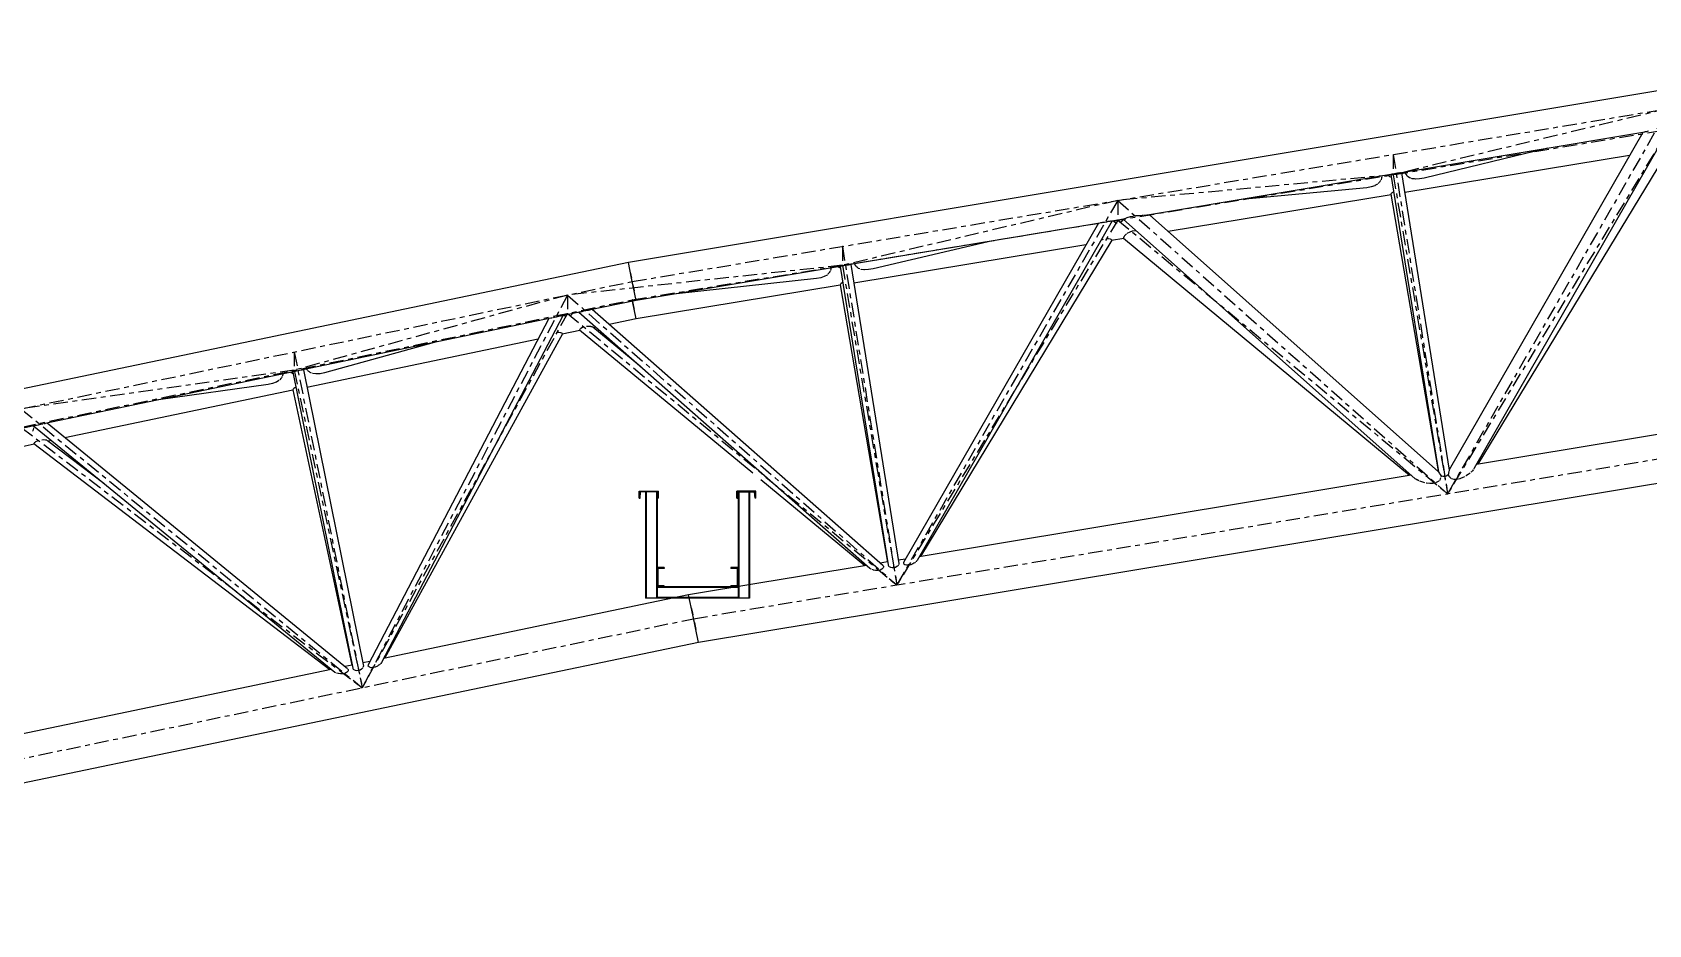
# Model space of a CAD drawing. Header units: millimetres. Extents: x 2368 to 8313, y 7493 to 11698.
# Drawn here: x 3365.4 to 3704.7, y 8944.1 to 9131.3 of the extents above; entities that cross this region are included whole.
import ezdxf

# ---------------------------------------------------------------- set-up
doc = ezdxf.new("R2010")
doc.units = ezdxf.units.MM
doc.linetypes.add('XKITLINE00', pattern=[0])
doc.linetypes.add('XKITLINE03', pattern=[6, 3, -1, 1, -1])

# ---------------------------------------------------------------- blocks, each defined once
blk = doc.blocks.new('KESIT2')
at = {"color": 7, "linetype": 'XKITLINE00'}
for p, q in [((-20.74, 20.07), (-16.72, 20.07)), ((-20.57, 18.57), (-20.46, 19.9)), ((-17, 19.9), (-20.46, 19.9)), ((-19.4, 19.9), (-19.4, -2.39)), ((-19.26, 19.9), (-19.26, -2.39)), ((-17.14, 19.9), (-17.14, -2.39)), ((-17, 19.9), (-17, 4.31)), ((-16.89, 18.57), (-17, 19.9)), ((-16.88, 18.57), (-16.89, 18.58)), ((-16.72, 18.57), (-16.72, 20.07)), ((-0.28, 18.57), (-0.28, 20.07)), ((3.74, 20.07), (-0.28, 20.07)), ((-0.12, 18.57), (-0.11, 18.58)), ((-0.11, 18.57), (0, 19.9)), ((0, 19.9), (0, -2.39)), ((0, 19.9), (3.46, 19.9)), ((0.14, 19.9), (0.14, -2.39)), ((2.26, 19.9), (2.26, -2.39)), ((2.4, 19.9), (2.4, -2.39)), ((3.57, 18.57), (3.46, 19.9)), ((-17, 4.31), (-17, 4.02)), ((-15.5, 4.02), (-17, 4.02)), ((-17, 4.02), (-17, -2.39)), ((-15.5, 3.85), (-16.83, 3.74)), ((-16.83, 3.74), (-16.83, 0.28)), ((-15.5, 3.86), (-15.51, 3.84)), ((0, 4.02), (-1.5, 4.02)), ((-1.5, 4.02), (-1.5, 3.85)), ((-0.17, 3.74), (-1.5, 3.85)), ((-0.17, 3.74), (-0.17, 0.28)), ((0, 4.13), (0, 4)), ((0, 4), (0, 3.88)), ((-15.5, 0.17), (-16.83, 0.28)), ((-0.17, 0.28), (-1.5, 0.17)), ((-1.5, 0), (-1.5, 0.17)), ((-19.4, -1.89), (-19.4, -2.06)), ((2.4, -2.39), (-19.4, -2.39)), ((0, -0.14), (-17, -0.14)), ((0, -2.25), (-17, -2.25)), ((-1.5, 0), (-15.5, 0)), ((0, 0), (-1.5, 0))]:
    blk.add_line(p, q, dxfattribs=at)
for p, q in [((-20.74, 18.57), (-20.74, 20.07)), ((-20.74, 18.57), (-20.57, 18.57)), ((-19.35, 19.9), (-19.4, 19.9)), ((-17.05, 19.9), (-17, 19.9)), ((-16.72, 18.57), (-16.88, 18.57)), ((-0.28, 18.57), (-0.12, 18.57)), ((0, 19.9), (0.05, 19.9)), ((0.05, 19.9), (0, 19.9)), ((2.4, 19.9), (2.35, 19.9)), ((2.35, 19.9), (2.4, 19.9)), ((3.74, 18.57), (3.57, 18.57)), ((3.74, 18.57), (3.74, 20.07)), ((-15.5, 4.02), (-15.5, 3.86)), ((0, 0), (0, 4.13)), ((-15.5, 0), (-15.5, 0.17)), ((-15.5, 0), (-17, 0))]:
    blk.add_line(p, q)
at = {"color": 1, "linetype": 'XKITLINE03'}
blk.add_line((0, 0), (0, 0.37), dxfattribs=at)
at = {"color": 1, "linetype": 'XKITLINE00'}
blk.add_circle((0, 0.18), 0.01, dxfattribs=at)

msp = doc.modelspace()

# ---------------------------------------------------------------- linework, layer by layer
at = {"color": 8, "linetype": 'XKITLINE00'}
for p, q in [((3779.9418, 9131.3426), (3490.4884, 9083.0478)), ((3709.0369, 9111.28), (3668.064, 9039.8783)), ((3703.9116, 9110.4248), (3652.3623, 9101.8239)), ((3703.4701, 9110.3512), (3662.8354, 9039.5389)), ((3703.7754, 9110.3972), (3703.7597, 9110.3995)), ((3703.8424, 9110.413), (3703.7754, 9110.3972)), ((3704.2269, 9110.4938), (3703.9595, 9110.4376)), ((3704.4051, 9110.5287), (3704.2269, 9110.4938)), ((3704.6451, 9110.6078), (3704.4051, 9110.5287)), ((3700.6903, 9105.5069), (3653.4821, 9097.7491)), ((3683.5489, 9107.0274), (3657.5293, 9100.7702)), ((3708.966, 9106.9113), (3668.8054, 9040.7375)), ((3651.0154, 9101.5992), (3599.456, 9092.9966)), ((3648.6455, 9101.0307), (3648.6254, 9100.8192)), ((3648.6623, 9101.2066), (3648.6558, 9101.1389)), ((3650.0399, 9101.4364), (3650.0741, 9101.3691)), ((3650.1203, 9101.2781), (3650.1252, 9101.2686)), ((3650.1252, 9101.2686), (3650.2942, 9101.0991)), ((3650.2942, 9101.0991), (3650.3774, 9101.0136)), ((3650.6751, 9100.8573), (3650.3774, 9101.0136)), ((3650.5679, 9101.5245), (3660.5922, 9039.1386)), ((3650.8253, 9101.5626), (3650.7926, 9101.562)), ((3650.9399, 9101.5866), (3650.8253, 9101.5626)), ((3650.9078, 9101.5799), (3650.8987, 9101.5797)), ((3651.3018, 9101.6561), (3651.1056, 9101.619)), ((3651.6464, 9101.7163), (3651.3018, 9101.6561)), ((3651.996, 9101.773), (3651.6464, 9101.7163)), ((3652.3163, 9101.8207), (3651.996, 9101.773)), ((3652.5759, 9101.8548), (3652.4414, 9101.8371)), ((3652.4971, 9101.8464), (3652.4854, 9101.8429)), ((3652.594, 9101.8626), (3652.5759, 9101.8548)), ((3652.8152, 9101.8995), (3662.8396, 9039.5129)), ((3653.4534, 9102.006), (3653.4539, 9102.0007)), ((3653.4539, 9102.0007), (3653.4973, 9101.9273)), ((3653.5452, 9101.8461), (3653.6511, 9101.6669)), ((3653.6511, 9101.6669), (3653.6802, 9101.555)), ((3653.6802, 9101.555), (3653.9075, 9101.2802)), ((3653.9717, 9101.2026), (3654.0065, 9101.1605)), ((3654.2036, 9101.046), (3654.0065, 9101.1605)), ((3654.4481, 9100.8447), (3654.2036, 9101.046)), ((3645.531, 9098.751), (3619.2759, 9096.3035)), ((3646.4354, 9098.9065), (3645.531, 9098.751)), ((3647.1749, 9099.1534), (3646.4354, 9098.9065)), ((3647.2303, 9099.1869), (3647.1749, 9099.1534)), ((3647.7857, 9099.4859), (3647.2303, 9099.1869)), ((3648.2104, 9099.8851), (3647.9155, 9099.608)), ((3648.2839, 9100.0416), (3648.2104, 9099.8851)), ((3648.4624, 9100.2873), (3648.2839, 9100.0416)), ((3648.6195, 9100.8077), (3648.5153, 9100.4014)), ((3648.6254, 9100.8192), (3648.6195, 9100.8077)), ((3650.7915, 9097.6428), (3650.6844, 9097.5548)), ((3651.0296, 9097.8032), (3650.7915, 9097.6428)), ((3651.1574, 9097.8557), (3651.0296, 9097.8032)), ((3654.7735, 9100.7279), (3654.4481, 9100.8447)), ((3655.0322, 9100.6351), (3654.9354, 9100.6699)), ((3655.5281, 9100.5803), (3655.0322, 9100.6351)), ((3655.7504, 9100.5474), (3655.5281, 9100.5803)), ((3656.5807, 9100.5893), (3655.7504, 9100.5474)), ((3657.5293, 9100.7702), (3656.5807, 9100.5893)), ((3650.6073, 9097.2767), (3603.8228, 9089.5885)), ((3650.6367, 9097.5156), (3650.5873, 9097.3936)), ((3650.5873, 9097.3936), (3660.505, 9039.3629)), ((3589.9243, 9091.4063), (3536.7254, 9082.5301)), ((3589.1609, 9091.2789), (3548.2687, 9020.1438)), ((3592.0633, 9091.7632), (3551.1183, 9020.5361)), ((3589.629, 9091.3522), (3589.5887, 9091.3503)), ((3589.791, 9091.384), (3589.629, 9091.3522)), ((3589.7344, 9091.3729), (3589.7203, 9091.3722)), ((3590.2609, 9091.4709), (3590.0456, 9091.4314)), ((3590.7161, 9091.55), (3590.2609, 9091.4709)), ((3591.1591, 9091.6228), (3590.7161, 9091.55)), ((3591.5466, 9091.6822), (3591.1591, 9091.6228)), ((3591.5598, 9091.684), (3591.5466, 9091.6822)), ((3594.4725, 9092.1651), (3591.6243, 9091.6899)), ((3591.8407, 9091.7224), (3591.7212, 9091.7061)), ((3591.7646, 9091.7133), (3591.7591, 9091.7113)), ((3591.8583, 9091.7242), (3591.8407, 9091.7224)), ((3591.8814, 9091.7328), (3591.8583, 9091.7242)), ((3592.2969, 9091.7709), (3592.307, 9091.751)), ((3592.307, 9091.751), (3592.476, 9091.5816)), ((3592.476, 9091.5816), (3592.5592, 9091.4961)), ((3592.877, 9091.3294), (3592.5592, 9091.4961)), ((3593.0929, 9091.2937), (3592.877, 9091.3294)), ((3593.8994, 9091.4922), (3593.7133, 9091.3957)), ((3594.1516, 9091.7498), (3593.8994, 9091.4922)), ((3594.2097, 9091.8665), (3594.1516, 9091.7498)), ((3594.3135, 9092.0709), (3594.2097, 9091.8665)), ((3594.3186, 9092.1031), (3594.3135, 9092.0709)), ((3655.6824, 9037.6584), (3594.3562, 9092.1457)), ((3594.4237, 9092.1521), (3594.4119, 9092.155)), ((3594.4449, 9092.1605), (3594.4237, 9092.1521)), ((3594.6651, 9092.215), (3594.4958, 9092.1738)), ((3594.7578, 9092.2343), (3594.6651, 9092.215)), ((3594.8834, 9092.2943), (3594.7578, 9092.2343)), ((3594.956, 9092.3289), (3594.9356, 9092.3192)), ((3595.352, 9092.4602), (3594.956, 9092.3289)), ((3595.636, 9092.5317), (3595.352, 9092.4602)), ((3595.8345, 9092.6012), (3595.636, 9092.5317)), ((3596.3963, 9092.7299), (3595.8345, 9092.6012)), ((3597.0318, 9092.8197), (3596.3963, 9092.7299)), ((3597.5937, 9092.8583), (3597.0318, 9092.8197)), ((3597.7036, 9092.871), (3597.5937, 9092.8583)), ((3598.3353, 9092.9192), (3597.7036, 9092.871)), ((3598.5819, 9092.9276), (3598.3353, 9092.9192)), ((3598.9209, 9092.939), (3598.7037, 9092.9317)), ((3598.9753, 9092.938), (3598.9209, 9092.939)), ((3599.3642, 9092.9889), (3598.9753, 9092.938)), ((3599.4165, 9092.9948), (3599.3642, 9092.9889)), ((3599.5952, 9093.015), (3599.5051, 9093.0048)), ((3599.6142, 9093.023), (3599.5952, 9093.015)), ((3660.5901, 9039.1517), (3599.903, 9093.0712)), ((3566.0161, 9087.4172), (3541.8687, 9081.7318)), ((3591.9929, 9087.7207), (3551.7963, 9021.3592)), ((3589.9468, 9087.8032), (3589.736, 9087.7146)), ((3590.1778, 9087.8682), (3589.9468, 9087.8032)), ((3591.2726, 9088.0132), (3591.0219, 9088.0069)), ((3591.6089, 9087.9609), (3591.2726, 9088.0132)), ((3591.6754, 9087.9281), (3591.6089, 9087.9609)), ((3591.8561, 9087.8913), (3591.6754, 9087.9281)), ((3591.8612, 9087.8877), (3591.8561, 9087.8913)), ((3591.9842, 9087.8016), (3591.9012, 9087.8597)), ((3594.5139, 9088.0588), (3591.9416, 9087.6361)), ((3591.9842, 9087.8016), (3591.9779, 9087.7481)), ((3591.9779, 9087.7481), (3591.9929, 9087.7207)), ((3594.44, 9088.2768), (3594.4237, 9088.2481)), ((3594.4237, 9088.2481), (3594.4515, 9088.1551)), ((3594.4515, 9088.1551), (3594.436, 9088.1234)), ((3654.455, 9038.3609), (3594.436, 9088.1234)), ((3594.5068, 9088.3942), (3594.462, 9088.3154)), ((3594.5086, 9088.4289), (3594.5068, 9088.3942)), ((3594.6161, 9088.5975), (3594.5086, 9088.4289)), ((3594.6651, 9088.6742), (3594.6535, 9088.656)), ((3594.8061, 9088.7882), (3594.6651, 9088.6742)), ((3594.9199, 9088.9431), (3594.8061, 9088.7882)), ((3595.1014, 9089.0781), (3594.9199, 9088.9431)), ((3595.2769, 9089.2086), (3595.2192, 9089.1657)), ((3595.6361, 9089.3737), (3595.2769, 9089.2086)), ((3595.742, 9089.4372), (3595.6361, 9089.3737)), ((3596.2918, 9089.6178), (3595.742, 9089.4372)), ((3596.9342, 9089.7118), (3596.2918, 9089.6178)), ((3597.0948, 9089.7125), (3596.9342, 9089.7118)), ((3586.5582, 9086.7514), (3537.8027, 9078.7394)), ((3490.489, 9083.0446), (3203.6924, 9023.3017)), ((3491.1731, 9079.7607), (3490.4884, 9083.0478)), ((3490.903, 9081.0573), (3491.0336, 9080.4305)), ((3535.3832, 9082.3062), (3492.1456, 9075.0921)), ((3532.6046, 9080.8285), (3532.3934, 9080.6205)), ((3532.6555, 9080.9474), (3532.6046, 9080.8285)), ((3532.8769, 9081.2696), (3532.6555, 9080.9474)), ((3532.9794, 9081.7089), (3532.9118, 9081.4004)), ((3533.0062, 9081.7655), (3532.9794, 9081.7089)), ((3533.0149, 9081.911), (3533.0062, 9081.7655)), ((3534.5544, 9082.1679), (3534.6579, 9082.064)), ((3534.6579, 9082.064), (3534.7411, 9081.9787)), ((3534.9949, 9081.8457), (3534.7411, 9081.9787)), ((3534.9329, 9082.2311), (3545.019, 9019.5861)), ((3535.1902, 9082.2692), (3535.1582, 9082.2687)), ((3535.304, 9082.293), (3535.1902, 9082.2692)), ((3535.273, 9082.2865), (3535.2643, 9082.2864)), ((3535.6667, 9082.3625), (3535.4747, 9082.3263)), ((3536.0114, 9082.4227), (3535.6667, 9082.3625)), ((3536.361, 9082.4795), (3536.0114, 9082.4227)), ((3536.6813, 9082.5272), (3536.361, 9082.4795)), ((3536.9409, 9082.5614), (3536.8075, 9082.5438)), ((3536.8612, 9082.5528), (3536.85, 9082.5495)), ((3536.9585, 9082.569), (3536.9409, 9082.5614)), ((3537.1801, 9082.606), (3547.2733, 9019.9177)), ((3537.9591, 9082.736), (3538.0186, 9082.6325)), ((3538.0186, 9082.6325), (3538.0429, 9082.5341)), ((3538.0429, 9082.5341), (3538.2473, 9082.2809)), ((3538.3225, 9082.1879), (3538.3632, 9082.1375)), ((3538.5736, 9082.0128), (3538.3632, 9082.1375)), ((3538.8026, 9081.8201), (3538.5736, 9082.0128)), ((3539.0712, 9081.7215), (3538.8026, 9081.8201)), ((3539.3813, 9081.6076), (3539.2613, 9081.6517)), ((3539.8942, 9081.5483), (3539.3813, 9081.6076)), ((3540.0968, 9081.517), (3539.8942, 9081.5483)), ((3540.9229, 9081.5551), (3540.0968, 9081.517)), ((3541.8687, 9081.7318), (3540.9229, 9081.5551)), ((3491.0338, 9080.4294), (3491.1731, 9079.7607)), ((3492.1456, 9075.0921), (3491.1731, 9079.7607)), ((3491.4609, 9078.3792), (3491.1732, 9079.7602)), ((3491.4609, 9078.3792), (3491.6004, 9077.7095)), ((3491.6004, 9077.7095), (3491.7313, 9077.081)), ((3534.9695, 9078.2738), (3492.1454, 9071.2365)), ((3529.9762, 9079.6723), (3500.5909, 9076.5012)), ((3530.8698, 9079.8363), (3529.9762, 9079.6723)), ((3531.5948, 9080.0892), (3530.8698, 9079.8363)), ((3531.6117, 9080.0999), (3531.5948, 9080.0892)), ((3532.1968, 9080.427), (3531.6117, 9080.0999)), ((3532.2477, 9080.4771), (3532.1968, 9080.427)), ((3534.9991, 9078.5121), (3534.9497, 9078.3903)), ((3534.9497, 9078.3903), (3544.8705, 9020.2122)), ((3535.154, 9078.6391), (3535.0475, 9078.5518)), ((3535.3921, 9078.7995), (3535.154, 9078.6391)), ((3535.4796, 9078.8354), (3535.3921, 9078.7995)), ((3492.145, 9075.0953), (3482.206, 9073.0249)), ((3491.3756, 9074.935), (3491.4612, 9074.524)), ((3492.1454, 9071.2365), (3491.3756, 9074.935)), ((3491.4612, 9074.524), (3491.6006, 9073.8542)), ((3491.6006, 9073.8542), (3491.731, 9073.2274)), ((3474.5802, 9071.4364), (3421.8044, 9060.4426)), ((3473.821, 9071.2782), (3435.8384, 8998.6424)), ((3476.7017, 9071.8783), (3438.6727, 8999.1539)), ((3474.2857, 9071.3702), (3474.2459, 9071.3667)), ((3474.4463, 9071.4085), (3474.2857, 9071.3702)), ((3474.3905, 9071.3952), (3474.3767, 9071.394)), ((3474.9151, 9071.5146), (3474.7017, 9071.4666)), ((3475.3668, 9071.6119), (3474.9151, 9071.5146)), ((3475.8064, 9071.7023), (3475.3668, 9071.6119)), ((3476.1908, 9071.7771), (3475.8064, 9071.7023)), ((3476.2011, 9071.7789), (3476.1908, 9071.7771)), ((3480.5211, 9072.6739), (3476.2654, 9071.7874)), ((3476.4824, 9071.829), (3476.3628, 9071.8077)), ((3476.4056, 9071.8166), (3476.4003, 9071.8143)), ((3476.499, 9071.8313), (3476.4824, 9071.829)), ((3476.5215, 9071.8407), (3476.499, 9071.8313)), ((3476.9763, 9071.9355), (3477.025, 9071.8856)), ((3477.3428, 9071.7188), (3477.025, 9071.8856)), ((3477.5077, 9071.6915), (3477.3428, 9071.7188)), ((3478.3652, 9071.8808), (3478.3301, 9071.8627)), ((3478.6174, 9072.1379), (3478.3652, 9071.8808)), ((3478.695, 9072.2935), (3478.6174, 9072.1379)), ((3541.2185, 9018.826), (3480.1115, 9072.5886)), ((3480.3327, 9072.6288), (3480.296, 9072.627)), ((3480.4029, 9072.6479), (3480.3327, 9072.6288)), ((3480.4494, 9072.659), (3480.4029, 9072.6479)), ((3480.4203, 9072.652), (3480.4149, 9072.6518)), ((3480.7121, 9072.7215), (3480.5809, 9072.6902)), ((3481.1023, 9072.8075), (3480.7121, 9072.7215)), ((3481.5353, 9072.8977), (3481.1023, 9072.8075)), ((3481.9689, 9072.9831), (3481.5353, 9072.8977)), ((3482.1267, 9073.0123), (3481.9689, 9072.9831)), ((3482.3605, 9073.0554), (3482.2916, 9073.0427)), ((3482.4643, 9073.0728), (3482.3605, 9073.0554)), ((3482.3853, 9073.0622), (3482.3714, 9073.0573)), ((3482.5035, 9073.0869), (3482.4643, 9073.0728)), ((3543.9326, 9019.4736), (3482.9012, 9073.1697)), ((3492.1447, 9071.24), (3486.4432, 9070.0534)), ((3476.6423, 9068.0905), (3439.2893, 8999.9989)), ((3474.8278, 9068.162), (3474.7439, 9068.1345)), ((3475.9075, 9068.3516), (3475.6557, 9068.3343)), ((3476.2463, 9068.3141), (3475.9075, 9068.3516)), ((3476.3159, 9068.2835), (3476.2463, 9068.3141)), ((3476.4967, 9068.255), (3476.3159, 9068.2835)), ((3476.5026, 9068.2512), (3476.4967, 9068.255)), ((3476.6295, 9068.1711), (3476.544, 9068.2251)), ((3480.2837, 9068.7714), (3476.5946, 9068.0036)), ((3476.6295, 9068.1711), (3476.6258, 9068.1167)), ((3476.6258, 9068.1167), (3476.6423, 9068.0905)), ((3480.2128, 9068.8577), (3480.2004, 9068.8401)), ((3516.6173, 9038.8289), (3480.2004, 9068.8401)), ((3480.2585, 9068.9993), (3480.2009, 9068.9369)), ((3480.2009, 9068.9369), (3480.2128, 9068.8577)), ((3480.3226, 9069.0687), (3480.2933, 9069.037)), ((3480.4329, 9069.1308), (3480.3226, 9069.0687)), ((3480.5444, 9069.2302), (3480.4329, 9069.1308)), ((3480.8619, 9069.3913), (3480.5444, 9069.2302)), ((3481.1242, 9069.4743), (3480.8619, 9069.3913)), ((3482.1662, 9069.6277), (3481.7145, 9069.6003)), ((3482.576, 9069.5984), (3482.1662, 9069.6277)), ((3482.6225, 9069.5865), (3482.576, 9069.5984)), ((3482.8059, 9069.56), (3482.6225, 9069.5865)), ((3483.012, 9069.473), (3482.8749, 9069.5439)), ((3493.13, 9061.1348), (3483.012, 9069.473)), ((3483.6531, 9069.4727), (3483.1416, 9069.3662)), ((3471.5608, 9066.9559), (3423.004, 9056.8497)), ((3449.6946, 9066.2524), (3426.7128, 9059.9256)), ((3421.0942, 9060.3064), (3420.7523, 9060.2324)), ((3421.4413, 9060.3771), (3421.0942, 9060.3064)), ((3421.7597, 9060.4378), (3421.4413, 9060.3771)), ((3422.0183, 9060.482), (3421.8808, 9060.4585)), ((3421.9405, 9060.4709), (3421.9278, 9060.4665)), ((3422.0372, 9060.4911), (3422.0183, 9060.482)), ((3422.257, 9060.5369), (3434.8503, 8998.3749)), ((3422.943, 9060.6797), (3422.9489, 9060.6537)), ((3422.9489, 9060.6537), (3423.1643, 9060.381)), ((3423.244, 9060.2803), (3423.2604, 9060.2594)), ((3423.532, 9060.0996), (3423.2604, 9060.2594)), ((3420.4757, 9060.1658), (3367.6912, 9049.1702)), ((3414.8844, 9057.4593), (3391.8693, 9054.2068)), ((3415.7907, 9057.6466), (3414.8844, 9057.4593)), ((3416.5317, 9057.9184), (3415.7907, 9057.6466)), ((3416.6179, 9057.9734), (3416.5317, 9057.9184)), ((3417.1359, 9058.2705), (3416.6179, 9057.9734)), ((3417.1911, 9058.3245), (3417.1359, 9058.2705)), ((3417.5576, 9058.683), (3417.3377, 9058.4679)), ((3417.6438, 9058.8719), (3417.5576, 9058.683)), ((3417.8331, 9059.1433), (3417.6438, 9058.8719)), ((3417.8357, 9059.154), (3417.8331, 9059.1433)), ((3417.9508, 9059.6286), (3417.8658, 9059.2782)), ((3417.9487, 9059.6394), (3417.9508, 9059.6286)), ((3419.6245, 9059.9885), (3419.6657, 9059.9462)), ((3419.9835, 9059.7795), (3419.6657, 9059.9462)), ((3420.0896, 9059.7619), (3419.9835, 9059.7795)), ((3420.0267, 9060.0723), (3432.6114, 8997.9533)), ((3420.2824, 9060.1207), (3420.251, 9060.119)), ((3420.3943, 9060.1488), (3420.2824, 9060.1207)), ((3420.3644, 9060.1413), (3420.356, 9060.1409)), ((3420.6744, 9056.8754), (3420.4731, 9056.783)), ((3420.7523, 9060.2324), (3420.5665, 9060.1896)), ((3423.7044, 9059.9512), (3423.532, 9060.0996)), ((3423.9827, 9059.851), (3423.7044, 9059.9512)), ((3424.2698, 9059.7475), (3424.1803, 9059.7797)), ((3424.8555, 9059.69), (3424.2698, 9059.7475)), ((3424.9788, 9059.6724), (3424.8555, 9059.69)), ((3425.7858, 9059.7269), (3424.9788, 9059.6724)), ((3426.7128, 9059.9256), (3425.7858, 9059.7269)), ((3770.4715, 9057.5749), (3668.5309, 9040.6921)), ((3420.0713, 9056.2394), (3372.1978, 9046.2754)), ((3420.0914, 9056.4793), (3420.0464, 9056.3554)), ((3420.0464, 9056.3554), (3432.4283, 8998.57)), ((3420.2415, 9056.6125), (3420.1374, 9056.52)), ((3420.4731, 9056.783), (3420.2415, 9056.6125)), ((3790.7453, 9050.6341), (3505.2141, 9003.3461)), ((3366.0312, 9048.8244), (3363.1866, 9048.2318)), ((3365.4361, 9047.7221), (3365.397, 9047.6575)), ((3365.5387, 9048.0272), (3365.4361, 9047.7221)), ((3365.6281, 9048.288), (3365.5387, 9048.0272)), ((3428.8732, 8997.0471), (3365.5871, 9048.7319)), ((3365.6758, 9048.6595), (3365.6483, 9048.4102)), ((3365.8075, 9048.773), (3365.7773, 9048.7715)), ((3365.8871, 9048.7938), (3365.8075, 9048.773)), ((3366.2065, 9048.8682), (3366.1104, 9048.8458)), ((3366.6088, 9048.956), (3366.2065, 9048.8682)), ((3367.0546, 9049.0487), (3366.6088, 9048.956)), ((3367.5003, 9049.1372), (3367.0546, 9049.0487)), ((3367.5891, 9049.1539), (3367.5003, 9049.1372)), ((3367.9023, 9049.2127), (3367.8321, 9049.1995)), ((3367.909, 9049.2155), (3367.902, 9049.213)), ((3367.9984, 9049.2294), (3367.9023, 9049.2127)), ((3368.0295, 9049.2407), (3367.9984, 9049.2294)), ((3431.5503, 8997.8032), (3368.4578, 9049.3299)), ((3365.7717, 9044.938), (3363.2272, 9044.4084)), ((3365.7283, 9045.161), (3365.6773, 9045.104)), ((3365.6773, 9045.104), (3365.693, 9045.0282)), ((3365.693, 9045.0282), (3365.68, 9045.0079)), ((3427.7923, 8997.6045), (3365.68, 9045.0079)), ((3365.7969, 9045.2377), (3365.7665, 9045.2037)), ((3365.9174, 9045.3062), (3365.7969, 9045.2377)), ((3366.0211, 9045.4005), (3365.9174, 9045.3062)), ((3366.3428, 9045.5652), (3366.0211, 9045.4005)), ((3366.5014, 9045.616), (3366.3428, 9045.5652)), ((3367.684, 9045.8148), (3367.3465, 9045.7919)), ((3368.1101, 9045.7893), (3367.684, 9045.8148)), ((3368.1704, 9045.7752), (3368.1101, 9045.7893)), ((3368.3793, 9045.7475), (3368.1704, 9045.7752)), ((3368.5718, 9045.6649), (3368.4443, 9045.7263)), ((3380.3383, 9036.6848), (3368.5718, 9045.6649)), ((3369.3267, 9045.6779), (3368.7202, 9045.5516)), ((3540.1553, 9019.4313), (3518.3105, 9037.4336)), ((3654.8231, 9038.4219), (3551.5699, 9021.3217)), ((3655.7275, 9037.6304), (3655.6824, 9037.6584)), ((3656.0451, 9037.4329), (3655.832, 9037.5654)), ((3656.0648, 9037.4197), (3656.0451, 9037.4329)), ((3656.4613, 9037.2374), (3656.0648, 9037.4197)), ((3656.6309, 9037.1594), (3656.6202, 9037.1643)), ((3657.0476, 9037.0324), (3656.6309, 9037.1594)), ((3657.297, 9036.9399), (3657.0476, 9037.0324)), ((3657.7194, 9036.8403), (3657.297, 9036.9399)), ((3658.0373, 9036.7653), (3658.0033, 9036.7733)), ((3658.7614, 9036.6917), (3658.0373, 9036.7653)), ((3658.9745, 9036.7016), (3658.7614, 9036.6917)), ((3659.4482, 9036.7093), (3658.9745, 9036.7016)), ((3660.0233, 9036.8528), (3659.4482, 9036.7093)), ((3660.0718, 9036.8833), (3660.0233, 9036.8528)), ((3660.4883, 9037.0878), (3660.0718, 9036.8833)), ((3660.5549, 9039.3711), (3660.3764, 9039.3416)), ((3660.6114, 9037.2052), (3660.4883, 9037.0878)), ((3660.5922, 9039.1386), (3660.5989, 9039.1309)), ((3660.5989, 9039.1309), (3660.6619, 9038.9709)), ((3660.6619, 9038.9709), (3660.7719, 9038.8124)), ((3660.8191, 9037.4034), (3660.756, 9037.3432)), ((3660.7719, 9038.8124), (3660.8675, 9038.6342)), ((3660.944, 9037.6777), (3660.8191, 9037.4034)), ((3660.8675, 9038.6342), (3661.1158, 9038.2805)), ((3661.0157, 9037.7688), (3660.944, 9037.6777)), ((3661.0532, 9037.8985), (3661.0157, 9037.7688)), ((3661.1177, 9038.1219), (3661.0833, 9038.0028)), ((3661.1009, 9038.3017), (3661.0973, 9038.2696)), ((3661.0973, 9038.2696), (3661.1177, 9038.1219)), ((3661.1271, 9038.2752), (3661.1158, 9038.2805)), ((3661.1755, 9038.2446), (3661.1271, 9038.2752)), ((3661.5054, 9038.1543), (3661.1755, 9038.2446)), ((3661.8596, 9038.155), (3661.5054, 9038.1543)), ((3662.2036, 9038.2467), (3661.8596, 9038.155)), ((3662.5036, 9038.4205), (3662.2036, 9038.2467)), ((3662.5967, 9038.5186), (3662.5036, 9038.4205)), ((3662.7021, 9038.8351), (3662.5967, 9038.5186)), ((3662.5995, 9038.527), (3662.6048, 9038.5207)), ((3662.6048, 9038.5207), (3662.7137, 9038.273)), ((3662.7713, 9039.1682), (3662.7021, 9038.8351)), ((3662.9528, 9038.0121), (3662.7669, 9038.1827)), ((3662.8071, 9039.2784), (3662.7713, 9039.1682)), ((3662.9685, 9039.7709), (3662.8026, 9039.7434)), ((3662.8103, 9039.3015), (3662.8071, 9039.2784)), ((3662.8396, 9039.5129), (3662.8125, 9039.3172)), ((3662.9528, 9038.0121), (3663.0117, 9037.9197)), ((3663.2503, 9037.7564), (3663.0117, 9037.9197)), ((3663.8469, 9037.5487), (3663.3962, 9037.6669)), ((3664.0865, 9037.55), (3663.8469, 9037.5487)), ((3664.4042, 9037.535), (3664.0865, 9037.55)), ((3665.0393, 9037.6745), (3664.4042, 9037.535)), ((3665.1637, 9037.7284), (3665.0393, 9037.6745)), ((3665.7058, 9037.935), (3665.1637, 9037.7284)), ((3666.0063, 9038.0992), (3665.7058, 9037.935)), ((3666.3659, 9038.2956), (3666.3049, 9038.2623)), ((3666.8729, 9038.6613), (3666.3659, 9038.2956)), ((3666.982, 9038.7305), (3666.8729, 9038.6613)), ((3667.2085, 9038.9183), (3666.982, 9038.7305)), ((3667.4811, 9039.1444), (3667.3578, 9039.0421)), ((3667.6753, 9039.3604), (3667.4811, 9039.1444)), ((3667.8493, 9039.5359), (3667.6753, 9039.3604)), ((3667.8633, 9039.5583), (3667.8493, 9039.5359)), ((3668.064, 9039.8783), (3667.9207, 9039.6498)), ((3544.917, 9020.2199), (3543.3747, 9019.9644)), ((3545.019, 9019.5861), (3545.0486, 9019.5188)), ((3547.1524, 9019.5664), (3547.0973, 9019.4797)), ((3548.6697, 9020.8414), (3547.1647, 9020.5921)), ((3547.238, 9019.7008), (3547.211, 9019.6585)), ((3547.2652, 9019.8859), (3547.238, 9019.7008)), ((3547.2733, 9019.9177), (3547.2652, 9019.8859)), ((3548.2666, 9020.0523), (3548.2475, 9019.9482)), ((3548.2475, 9019.9482), (3548.3039, 9019.8395)), ((3548.2687, 9020.1438), (3548.2666, 9020.0523)), ((3548.3432, 9019.7637), (3548.3474, 9019.7556)), ((3548.5628, 9019.6323), (3548.3474, 9019.7556)), ((3548.5778, 9019.6178), (3548.5628, 9019.6323)), ((3548.8978, 9019.5165), (3548.5778, 9019.6178)), ((3549.7659, 9019.6161), (3549.3072, 9019.516)), ((3550.2291, 9019.8072), (3549.7659, 9019.6161)), ((3550.4498, 9019.9448), (3550.2291, 9019.8072)), ((3550.6376, 9020.0465), (3550.4498, 9019.9448)), ((3550.7893, 9020.1689), (3550.6376, 9020.0465)), ((3550.9397, 9020.2902), (3550.9176, 9020.2724)), ((3551.108, 9020.5229), (3550.9397, 9020.2902)), ((3551.1183, 9020.5361), (3551.108, 9020.5229)), ((3540.4711, 9019.4836), (3517.9111, 9015.7473)), ((3541.4346, 9018.7013), (3541.2185, 9018.826)), ((3541.9004, 9018.5418), (3541.5703, 9018.6403)), ((3541.9698, 9018.5334), (3541.9004, 9018.5418)), ((3542.3887, 9018.4577), (3541.9698, 9018.5334)), ((3542.8832, 9018.452), (3542.3887, 9018.4577)), ((3543.3296, 9018.5304), (3542.8832, 9018.452)), ((3543.6843, 9018.6852), (3543.3296, 9018.5304)), ((3543.8532, 9018.8453), (3543.6843, 9018.6852)), ((3543.9228, 9018.8922), (3543.8532, 9018.8453)), ((3544.0221, 9019.0464), (3543.9228, 9018.8922)), ((3543.9404, 9019.4632), (3544.0212, 9019.3435)), ((3544.0212, 9019.3435), (3544.0435, 9019.3154)), ((3544.0435, 9019.3154), (3544.0547, 9019.1353)), ((3545.0486, 9019.5188), (3545.0917, 9019.3998)), ((3545.1724, 9019.3208), (3545.0917, 9019.3998)), ((3545.2716, 9019.2236), (3545.2443, 9019.2503)), ((3545.4899, 9019.1227), (3545.2716, 9019.2236)), ((3545.5382, 9019.0921), (3545.4899, 9019.1227)), ((3545.8681, 9019.0017), (3545.5382, 9019.0921)), ((3546.2224, 9019.0024), (3545.8681, 9019.0017)), ((3546.5663, 9019.0942), (3546.2224, 9019.0024)), ((3546.8663, 9019.2681), (3546.5663, 9019.0942)), ((3546.9592, 9019.366), (3546.8663, 9019.2681)), ((3547.0973, 9019.4797), (3546.9592, 9019.366)), ((3549.3072, 9019.516), (3548.8978, 9019.5165)), ((3503.1417, 9013.2969), (3439.0932, 8999.958)), ((3517.9111, 9015.7473), (3503.1409, 9013.3011)), ((3504.0153, 9009.1023), (3503.1409, 9013.3011)), ((3503.7072, 9010.5815), (3503.8571, 9009.8618)), ((3503.8574, 9009.8605), (3504.0153, 9009.1023)), ((3505.2141, 9003.3461), (3504.0153, 9009.1023)), ((3504.3396, 9007.545), (3504.0154, 9009.1016)), ((3504.3396, 9007.545), (3504.4978, 9006.7855)), ((3504.4978, 9006.7855), (3504.6477, 9006.0658)), ((3505.2132, 9003.3503), (3220.8324, 8944.1246)), ((3436.2126, 8999.3581), (3434.7143, 8999.0461)), ((3428.1098, 8997.6706), (3325.6987, 8976.3423)), ((3429.0995, 8996.9281), (3428.8732, 8997.0471)), ((3429.5623, 8996.7912), (3429.2389, 8996.8739)), ((3429.632, 8996.7856), (3429.5623, 8996.7912)), ((3430.0515, 8996.7269), (3429.632, 8996.7856)), ((3430.544, 8996.7411), (3430.0515, 8996.7269)), ((3430.9856, 8996.8373), (3430.544, 8996.7411)), ((3432.4841, 8998.5816), (3430.9806, 8998.2685)), ((3431.3329, 8997.0061), (3430.9856, 8996.8373)), ((3431.4965, 8997.1739), (3431.3329, 8997.0061)), ((3431.5626, 8997.2224), (3431.4965, 8997.1739)), ((3431.5603, 8997.7908), (3431.6432, 8997.6774)), ((3431.6537, 8997.3769), (3431.5626, 8997.2224)), ((3431.6432, 8997.6774), (3431.6672, 8997.6494)), ((3431.6672, 8997.6494), (3431.6852, 8997.4666)), ((3432.6114, 8997.9533), (3432.6439, 8997.8858)), ((3432.6439, 8997.8858), (3432.6907, 8997.7702)), ((3432.7751, 8997.6936), (3432.6907, 8997.7702)), ((3432.8768, 8997.6011), (3432.8495, 8997.6259)), ((3433.1005, 8997.508), (3432.8768, 8997.6011)), ((3433.1479, 8997.4805), (3433.1005, 8997.508)), ((3433.4808, 8997.403), (3433.1479, 8997.4805)), ((3433.8347, 8997.4176), (3433.4808, 8997.403)), ((3434.1749, 8997.5228), (3433.8347, 8997.4176)), ((3434.468, 8997.7083), (3434.1749, 8997.5228)), ((3434.5587, 8997.8117), (3434.468, 8997.7083)), ((3434.6908, 8997.9294), (3434.5587, 8997.8117)), ((3434.744, 8998.0204), (3434.6908, 8997.9294)), ((3434.8231, 8998.1561), (3434.7992, 8998.1151)), ((3434.8437, 8998.344), (3434.8231, 8998.1561)), ((3434.8503, 8998.3749), (3434.8437, 8998.344)), ((3435.8403, 8998.5515), (3435.8255, 8998.4458)), ((3435.8255, 8998.4458), (3435.8856, 8998.3414)), ((3435.8384, 8998.6424), (3435.8403, 8998.5515)), ((3435.9284, 8998.2671), (3435.9339, 8998.2575)), ((3436.1539, 8998.1439), (3435.9339, 8998.2575)), ((3436.1703, 8998.1294), (3436.1539, 8998.1439)), ((3436.4948, 8998.0419), (3436.1703, 8998.1294)), ((3436.9045, 8998.0587), (3436.4948, 8998.0419)), ((3437.3593, 8998.1782), (3436.9045, 8998.0587)), ((3437.8147, 8998.3888), (3437.3593, 8998.1782)), ((3438.0275, 8998.5341), (3437.8147, 8998.3888)), ((3438.2131, 8998.6448), (3438.0275, 8998.5341)), ((3438.3595, 8998.7734), (3438.2131, 8998.6448)), ((3438.5048, 8998.901), (3438.4837, 8998.8825)), ((3438.6623, 8999.1393), (3438.5048, 8998.901)), ((3438.6727, 8999.1539), (3438.6623, 8999.1393))]:
    msp.add_line(p, q, dxfattribs=at)
at = {"color": 8, "linetype": 'XKITLINE03'}
for p, q in [((3491.317, 9079.07), (3780.4094, 9127.3044)), ((3491.318, 9075.215), (3780.4095, 9122.7217)), ((3708.8656, 9115.3675), (3651.0475, 9101.4635)), ((3708.8656, 9115.3675), (3662.4847, 9034.5416)), ((3708.8656, 9110.9648), (3662.4847, 9034.5416)), ((3651.0474, 9105.7207), (3651.0475, 9101.4635)), ((3651.0474, 9105.7207), (3662.4846, 9034.5416)), ((3651.0475, 9101.4635), (3593.2293, 9096.0738)), ((3651.0475, 9101.4635), (3662.4846, 9034.5416)), ((3593.2293, 9096.0738), (3535.4112, 9082.4608)), ((3593.2293, 9096.0738), (3546.8483, 9015.3906)), ((3593.2293, 9096.0738), (3593.2293, 9091.9621)), ((3593.2293, 9096.0738), (3662.4846, 9034.5416)), ((3593.2293, 9091.9621), (3546.8483, 9015.3906)), ((3593.2293, 9091.9621), (3662.4847, 9034.5416)), ((3535.4111, 9086.427), (3546.8483, 9015.3906)), ((3535.4111, 9086.427), (3535.4112, 9082.4608)), ((3535.4112, 9082.4608), (3477.6951, 9076.2324)), ((3535.4112, 9082.4608), (3546.8483, 9015.3906)), ((3204.5204, 9019.327), (3491.317, 9079.07)), ((3204.5207, 9015.5237), (3491.3174, 9075.2148)), ((3477.6951, 9076.2324), (3420.3358, 9060.4414)), ((3477.6951, 9076.2324), (3434.6079, 8993.8349)), ((3477.6951, 9076.2324), (3477.6951, 9072.3797)), ((3477.6951, 9076.2324), (3546.8483, 9015.3906)), ((3477.6951, 9072.3797), (3434.6079, 8993.8349)), ((3477.6951, 9072.3797), (3546.8483, 9015.3906)), ((3420.3357, 9064.2838), (3434.6079, 8993.8349)), ((3420.3357, 9064.2838), (3420.3358, 9060.4414)), ((3420.3358, 9060.4414), (3362.9764, 9052.3352)), ((3420.3358, 9060.4414), (3434.6079, 8993.8349)), ((3504.1779, 9008.3237), (3790.1595, 9055.6863)), ((3362.9764, 9052.3352), (3434.6079, 8993.8349)), ((3362.9765, 9048.5032), (3434.6079, 8993.8349)), ((3219.7967, 8949.0979), (3504.1775, 9008.3236))]:
    msp.add_line(p, q, dxfattribs=at)
at = {"color": 8, "linetype": 'XKITLINE00'}
for centre in [(3651.0474, 9105.7207), (3651.0474, 9105.7207), (3651.0475, 9101.4635), (3651.0475, 9101.4635), (3651.0475, 9101.4635), (3651.0475, 9101.4635), (3593.2293, 9096.0738), (3593.2293, 9096.0738), (3593.2293, 9096.0738), (3593.2293, 9096.0738), (3593.2293, 9096.0738), (3593.2293, 9091.9621), (3593.2293, 9091.9621), (3593.2293, 9091.9621), (3535.4111, 9086.427), (3535.4111, 9086.427), (3535.4112, 9082.4608), (3535.4112, 9082.4608), (3535.4112, 9082.4608), (3535.4112, 9082.4608), (3491.317, 9079.07), (3491.317, 9079.07), (3477.6951, 9076.2324), (3477.6951, 9076.2324), (3477.6951, 9076.2324), (3477.6951, 9076.2324), (3477.6951, 9076.2324), (3491.3174, 9075.2148), (3491.318, 9075.215), (3477.6951, 9072.3797), (3477.6951, 9072.3797), (3477.6951, 9072.3797), (3420.3357, 9064.2838), (3420.3357, 9064.2838), (3420.3358, 9060.4414), (3420.3358, 9060.4414), (3420.3358, 9060.4414), (3420.3358, 9060.4414), (3662.4846, 9034.5416), (3662.4846, 9034.5416), (3662.4846, 9034.5416), (3662.4847, 9034.5416), (3662.4847, 9034.5416), (3662.4847, 9034.5416), (3546.8483, 9015.3906), (3546.8483, 9015.3906), (3546.8483, 9015.3906), (3546.8483, 9015.3906), (3546.8483, 9015.3906), (3546.8483, 9015.3906), (3504.1775, 9008.3236), (3504.1779, 9008.3237), (3434.6079, 8993.8349), (3434.6079, 8993.8349), (3434.6079, 8993.8349), (3434.6079, 8993.8349), (3434.6079, 8993.8349), (3434.6079, 8993.8349)]:
    msp.add_circle(centre, 0.01, dxfattribs=at)

# ---------------------------------------------------------------- block references
msp.add_blockref('KESIT2', (3513.5112, 9015.0186))

doc.saveas('drawing.dxf')
